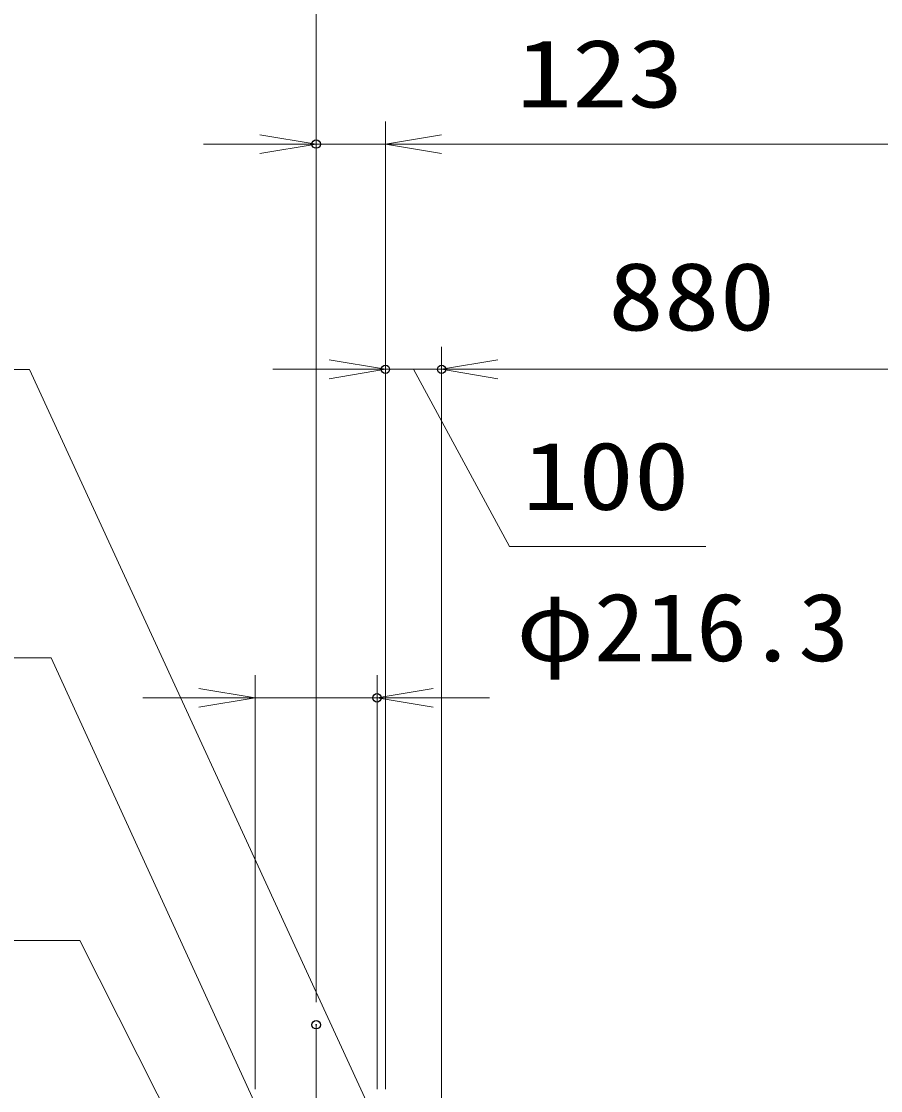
# Model space of a CAD drawing. Units: millimetres at full size. Extents: x -11880 to 11880, y -8400 to 8400.
# Drawn here: x 747 to 2274, y 884 to 2783 of the extents above; entities that cross this region are included whole.
import ezdxf
from ezdxf.enums import TextEntityAlignment as Align

# ---------------------------------------------------------------- set-up
doc = ezdxf.new("R2010")
doc.units = ezdxf.units.MM
doc.header["$LTSCALE"] = 30
doc.header["$PDMODE"] = 32
doc.header["$PDSIZE"] = 15
doc.linetypes.add('USER1', pattern=[18, 12, -1.5, 3, -1.5])
for name, color, linetype, lineweight in [('0-2_軸線', 200, 'USER1', 15), ('0-4_寸法線', 4, 'Continuous', 18), ('0-5_0', 7, 'Continuous', 18)]:
    doc.layers.add(name, color=color, linetype=linetype, lineweight=lineweight)
doc.layers.add('0-6_Defpoints', color=7, linetype='Continuous')
doc.styles.add('ＭＳ ゴシック', font='')
doc.styles.get('ＭＳ ゴシック').set_extended_font_data('MS Gothic')

# ---------------------------------------------------------------- blocks, each defined once
blk = doc.blocks.new('_Open')
at = {"layer": '0-5_0', "color": 4}
blk.add_line((-30, 5), (0, 0), dxfattribs=at)
blk.add_lwpolyline([(-30, -5), (0, 0), (-30, 0)], dxfattribs=at)
blk = doc.blocks.new('S300')
at = {"layer": '0-4_寸法線'}
blk.add_lwpolyline([(8120919, 81148346.3), (8172495, 81148346.3), (8191704.9, 81106634.9), (8192959.9, 81103910)], dxfattribs=at)
blk = doc.blocks.new('S301')
at = {"layer": '0-4_寸法線'}
blk.add_lwpolyline([(8134764.3, 81132979.8), (8173639.5, 81132979.8), (8191530.8, 81093889.8), (8192779.3, 81091162)], dxfattribs=at)
blk = doc.blocks.new('S302')
at = {"layer": '0-4_寸法線'}
blk.add_lwpolyline([(8138375, 81117920.3), (8175176.6, 81117920.3), (8185492.6, 81097452.5), (8186842.8, 81094773.5)], dxfattribs=at)

msp = doc.modelspace()

# ---------------------------------------------------------------- linework, layer by layer
at = {"layer": '0-2_軸線'}
msp.add_line((1270.88, 1001.2), (1270.88, -772.95), dxfattribs=at)
at = {"layer": '0-4_寸法線'}
for p, q in [((1270.88, 1041.2), (1270.88, 2957.2)), ((1270.88, 1041.2), (1270.88, 2605.19)), ((1393.88, 886.63), (1393.88, 2605.19)), ((1393.88, 886.63), (1393.88, 2605.19)), ((1170.88, 2565.19), (1070.88, 2565.19)), ((1393.88, 2565.19), (1270.88, 2565.19)), ((1393.88, 2565.19), (4393.88, 2565.19)), ((1493.88, 2565.19), (1593.88, 2565.19)), ((1393.88, 886.63), (1393.88, 2205.19)), ((1493.88, 786.63), (1493.88, 2205.19)), ((1493.88, 786.63), (1493.88, 2205.19)), ((1293.88, 2165.19), (1193.88, 2165.19)), ((1493.88, 2165.19), (1393.88, 2165.19)), ((2373.88, 2165.19), (1493.88, 2165.19)), ((1593.88, 2165.19), (1693.88, 2165.19)), ((2273.88, 2165.19), (2173.88, 2165.19)), ((1162.73, 886.63), (1162.73, 1621.81)), ((1379.03, 886.63), (1379.03, 1621.81)), ((1062.73, 1581.81), (962.73, 1581.81)), ((1162.73, 1581.81), (1379.03, 1581.81)), ((1479.03, 1581.81), (1579.03, 1581.81))]:
    msp.add_line(p, q, dxfattribs=at)
msp.add_lwpolyline([(1443.88, 2165.19), (1614.36, 1850.47), (1963.16, 1850.47)], dxfattribs=at)
at = {"layer": '0-6_Defpoints'}
for p in [(1270.88, 2565.19), (1393.88, 2165.19), (1493.88, 2165.19), (1379.03, 1581.81), (1270.88, 1001.2)]:
    msp.add_point(p, dxfattribs=at)

# ---------------------------------------------------------------- block references
at = {"layer": '0-4_寸法線'}
for name, p, xscale, yscale in [('S300', (-271654.79, -2702779.54), 0.03333333, 0.03333333), ('_Open', (1270.88, 2565.19), 3.333333, 3.333333), ('_Open', (1393.88, 2165.19), 3.333333, 3.333333), ('S301', (-271654.79, -2702779.54), 0.03333333, 0.03333333), ('_Open', (1162.73, 1581.81), 3.333333, 3.333333), ('S302', (-271654.79, -2702779.54), 0.03333333, 0.03333333)]:
    msp.add_blockref(name, p, dxfattribs=dict(at, xscale=xscale, yscale=yscale))
at = {"layer": '0-4_寸法線', "xscale": 3.333333, "yscale": 3.333333, "rotation": 180}
for p in [(1393.88, 2565.19), (1393.88, 2565.19), (1493.88, 2165.19), (1493.88, 2165.19), (1379.03, 1581.81)]:
    msp.add_blockref('_Open', p, dxfattribs=at)

# ---------------------------------------------------------------- texts
at = {"layer": '0-4_寸法線', "color": 254, "style": 'ＭＳ ゴシック'}
for s, width, p in [('123', 1.2, (1626.78, 2593.87)), ('880', 1.2, (1789.88, 2197.87)), ('100', 1.2, (1637.56, 1879.16)), ('φ216.3', 1.1, (1626.74, 1610.49))]:
    msp.add_text(s, height=121.2, dxfattribs=dict(at, width=width)).set_placement(p, align=Align.BOTTOM_LEFT)

doc.saveas('drawing.dxf')
